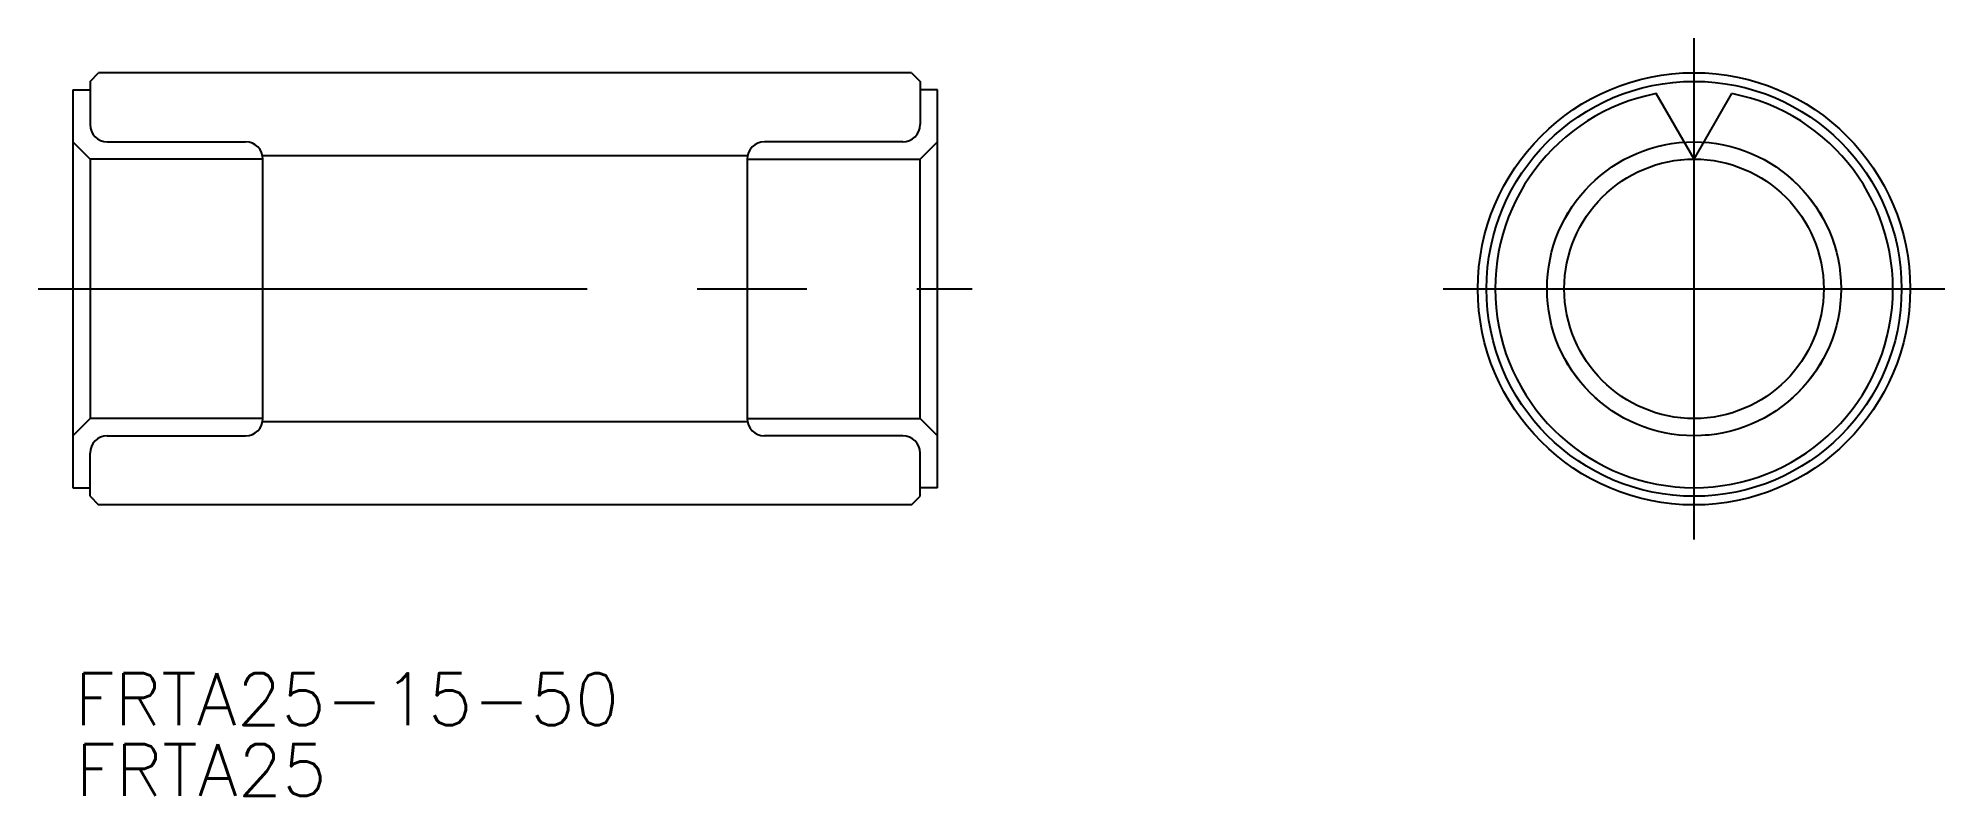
# Model space of a CAD drawing. Extents: x -2 to 108, y -29 to 14.
import ezdxf

# ---------------------------------------------------------------- set-up
doc = ezdxf.new("R2010")
doc.units = 0
doc.linetypes.add('CENTER', pattern=[50.8, 31.75, -6.35, 6.35, -6.35])
doc.linetypes.add('DASHED', pattern=[19.05, 12.7, -6.35])
doc.layers.get('0').update_dxf_attribs({"linetype": 'CONTINUOUS'})
doc.layers.add('CENTER', color=1, linetype='CENTER')
doc.styles.get("Standard").update_dxf_attribs({"font": 'txt.shx', "height": 3, "bigfont": 'bigfont.shx'})

# ---------------------------------------------------------------- blocks, each defined once
blk = doc.blocks.new('*U2')
at = {"color": 7, "linetype": 'CONTINUOUS'}
blk.add_text('FRTA25-15-50', height=3, dxfattribs=at).set_placement((0.1, -25.23))
blk = doc.blocks.new('*U3')
at = {"color": 7, "linetype": 'CONTINUOUS'}
blk.add_text('FRTA25', height=3, dxfattribs=at).set_placement((0.16, -29.33))

msp = doc.modelspace()

# ---------------------------------------------------------------- linework, layer by layer
at = {"color": 7, "linetype": 'CONTINUOUS'}
for p, q in [((1, 12), (1.5, 12.5)), ((48.5, 12.5), (1.5, 12.5)), ((48.5, 12.5), (49, 12)), ((0, 11.5), (0, -11.5)), ((0, 11.5), (1, 11.5)), ((1, 12), (1, 9.5)), ((49, 12), (49, 9.5)), ((50, 11.5), (49, 11.5)), ((50, -11.5), (50, 11.5)), ((93.75, 7.5), (91.57, 11.29)), ((93.75, 7.5), (95.94, 11.29)), ((0, 8.5), (1, 7.5)), ((2, 8.5), (10, 8.5)), ((48, 8.5), (40, 8.5)), ((50, 8.5), (49, 7.5)), ((1, 7.5), (1, -7.5)), ((11, 7.5), (1, 7.5)), ((39.02, 7.7), (10.98, 7.7)), ((11, -7.5), (11, 7.5)), ((39, 7.5), (39, -7.5)), ((39, 7.5), (49, 7.5)), ((49, -7.5), (49, 7.5)), ((0, -8.5), (1, -7.5)), ((11, -7.5), (1, -7.5)), ((39.02, -7.7), (10.98, -7.7)), ((39, -7.5), (49, -7.5)), ((50, -8.5), (49, -7.5)), ((2, -8.5), (10, -8.5)), ((48, -8.5), (40, -8.5)), ((1, -12), (1, -9.5)), ((49, -12), (49, -9.5)), ((0, -11.5), (1, -11.5)), ((1, -12), (1.5, -12.5)), ((48.5, -12.5), (49, -12)), ((50, -11.5), (49, -11.5)), ((48.5, -12.5), (1.5, -12.5))]:
    msp.add_line(p, q, dxfattribs=at)
for radius in [12.5, 12, 8.5, 7.5]:
    msp.add_circle((93.75, 0), radius, dxfattribs=at)
at = {"color": 3, "linetype": 'DASHED'}
msp.add_circle((93.75, 0), 8.5, dxfattribs=at)
at = {"color": 7, "linetype": 'CONTINUOUS'}
for centre, radius, start, end in [((93.75, 0), 11.5, 100.9686, 79.0314), ((2, 9.5), 1, 180, 270), ((48, 9.5), 1, 270, 0), ((10, 7.5), 1, 0, 90), ((40, 7.5), 1, 90, 180), ((10, -7.5), 1, 270, 0), ((40, -7.5), 1, 180, 270), ((2, -9.5), 1, 90, 180), ((48, -9.5), 1, 0, 90)]:
    msp.add_arc(centre, radius, start, end, dxfattribs=at)
at = {"layer": 'CENTER', "color": 1, "linetype": 'CENTER'}
for p, q in [((93.75, -14.5), (93.75, 14.5)), ((-2, 0), (52, 0)), ((79.25, 0), (108.25, 0))]:
    msp.add_line(p, q, dxfattribs=at)

# ---------------------------------------------------------------- block references
at = {"color": 7, "linetype": 'CONTINUOUS'}
for name in ['*U2', '*U3']:
    msp.add_blockref(name, (0, 0), dxfattribs=at)

doc.saveas('drawing.dxf')
